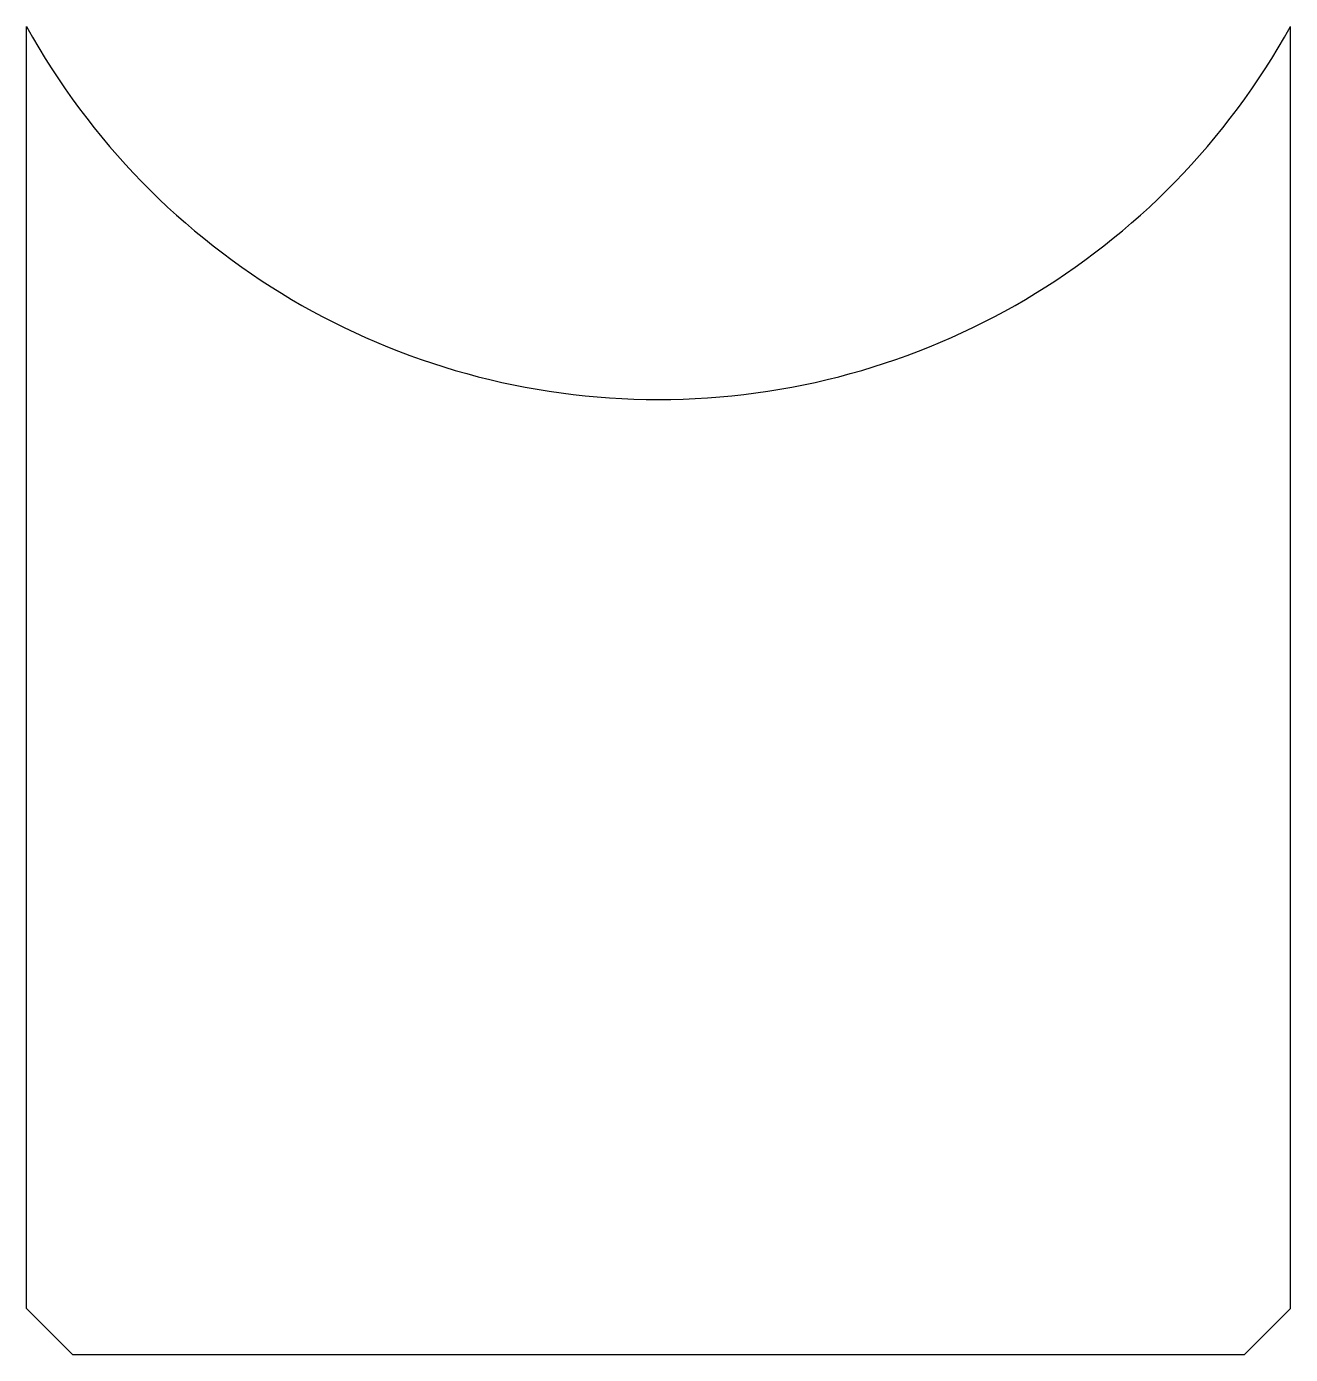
# Model space of a CAD drawing. Header units: millimetres. Extents: x 2912 to 3105, y 1633 to 1836.
import ezdxf

# ---------------------------------------------------------------- set-up
doc = ezdxf.new("R2010")
doc.units = ezdxf.units.MM

msp = doc.modelspace()

# ---------------------------------------------------------------- linework, layer by layer
for p, q in [((2912.47, 1640.34), (2912.47, 1835.68)), ((3105.07, 1640.34), (3105.07, 1835.68)), ((2912.47, 1640.34), (2919.47, 1633.34)), ((3105.07, 1640.34), (3098.07, 1633.34)), ((2919.47, 1633.34), (3098.07, 1633.34))]:
    msp.add_line(p, q)
msp.add_arc((3008.77, 1888.84), 110, 208.9012, 331.0988)

doc.saveas('drawing.dxf')
